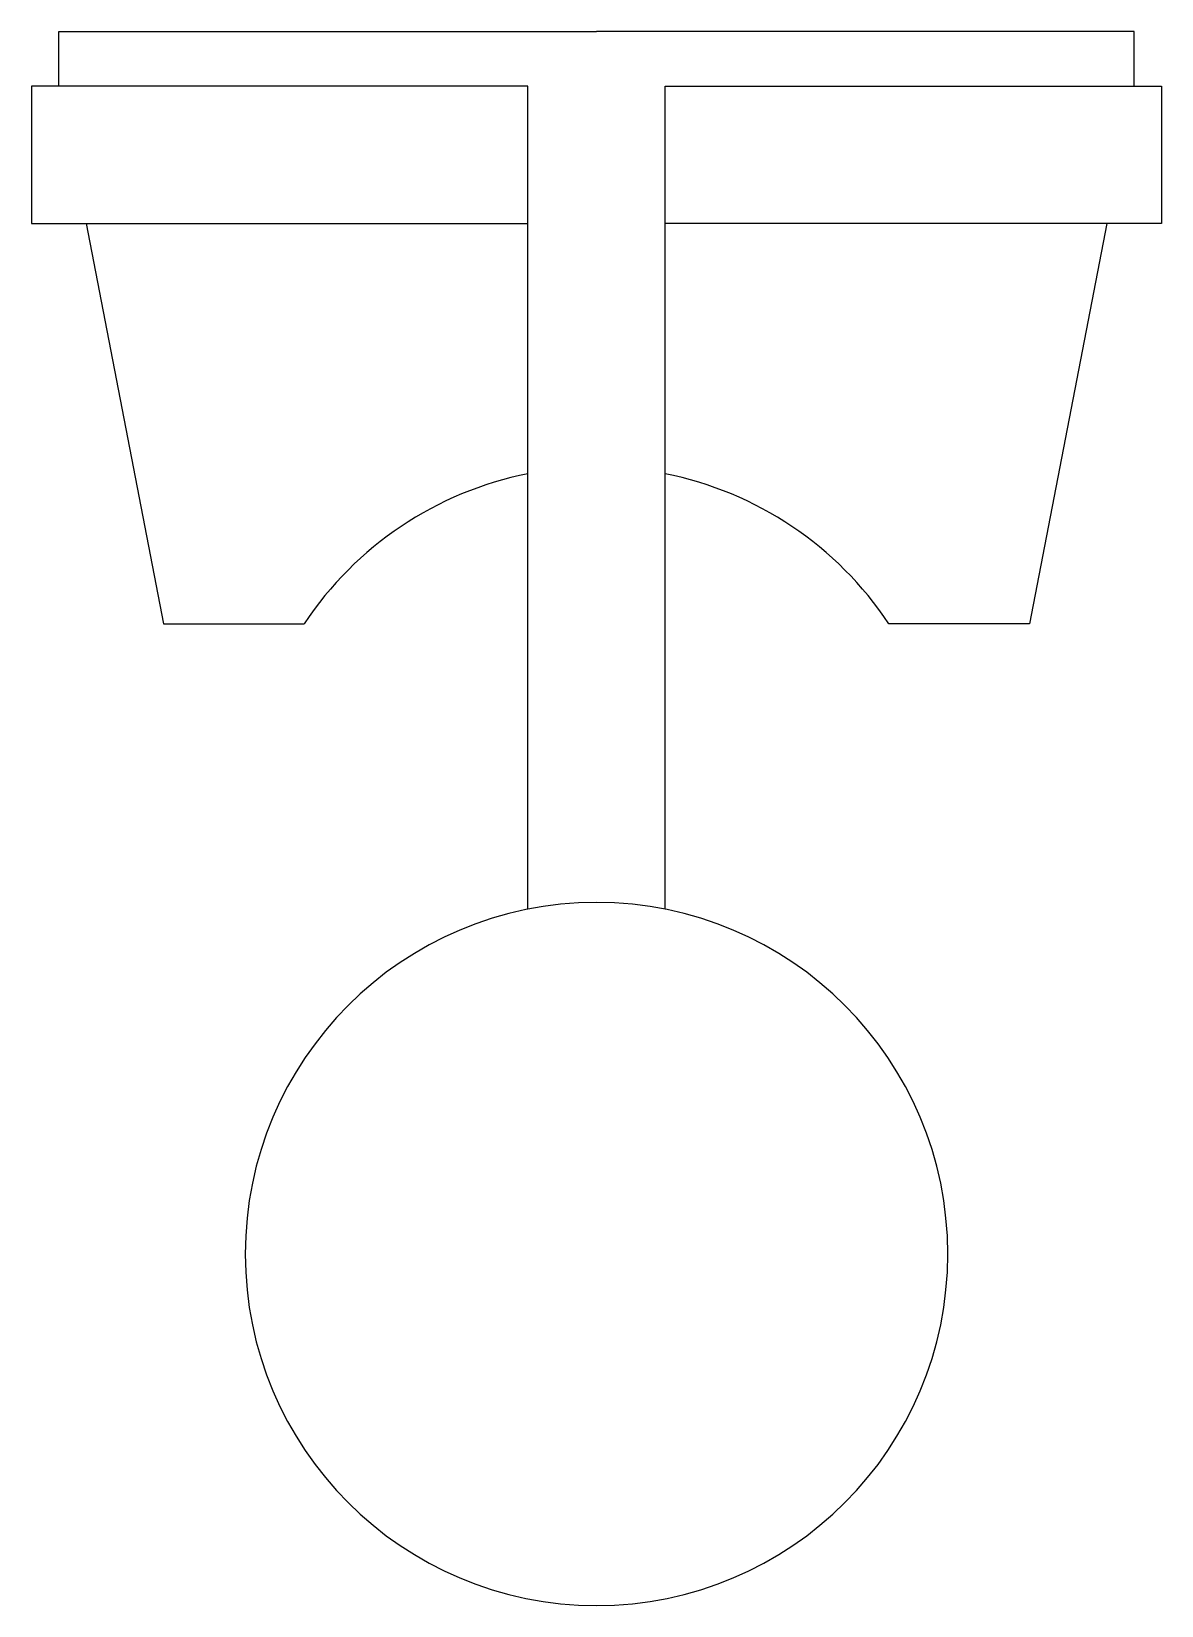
# Model space of a CAD drawing. Header units: inches. Extents: x 4.09 to 8.21, y -1.47 to 4.27.
import ezdxf

# ---------------------------------------------------------------- set-up
doc = ezdxf.new("R2010")
doc.units = ezdxf.units.IN
doc.header["$MEASUREMENT"] = 0

msp = doc.modelspace()

# ---------------------------------------------------------------- linework, layer by layer
for p, q in [((4.1911, 4.0693), (4.1911, 4.2693)), ((4.1911, 4.2693), (6.1523, 4.2693)), ((8.1134, 4.2693), (6.1523, 4.2693)), ((8.1134, 4.0693), (8.1134, 4.2693)), ((4.1911, 4.0693), (4.0911, 4.0693)), ((4.0911, 4.0693), (4.0911, 3.5693)), ((5.9023, 4.0693), (4.1911, 4.0693)), ((5.9023, 1.0693), (5.9023, 4.0693)), ((6.4023, 1.0693), (6.4023, 4.0693)), ((6.4023, 4.0693), (8.1134, 4.0693)), ((8.1134, 4.0693), (8.2134, 4.0693)), ((8.2134, 4.0693), (8.2134, 3.5693)), ((4.0911, 3.5693), (4.2911, 3.5693)), ((4.2911, 3.5693), (4.5733, 2.1104)), ((4.2911, 3.5693), (5.9023, 3.5693)), ((8.0134, 3.5693), (6.4023, 3.5693)), ((8.0134, 3.5693), (7.7312, 2.1104)), ((8.2134, 3.5693), (8.0134, 3.5693)), ((4.5733, 2.1104), (5.0857, 2.1104)), ((7.7312, 2.1104), (7.2189, 2.1104))]:
    msp.add_line(p, q)
for centre, start, end in [((6.1523, 1.4001), 101.25, 146.33975), ((6.1523, 1.4001), 33.66025, 78.75), ((6.1523, -0.1876), 90, 270), ((6.1523, -0.1876), 270, 90)]:
    msp.add_arc(centre, 1.2815, start, end)

doc.saveas('drawing.dxf')
